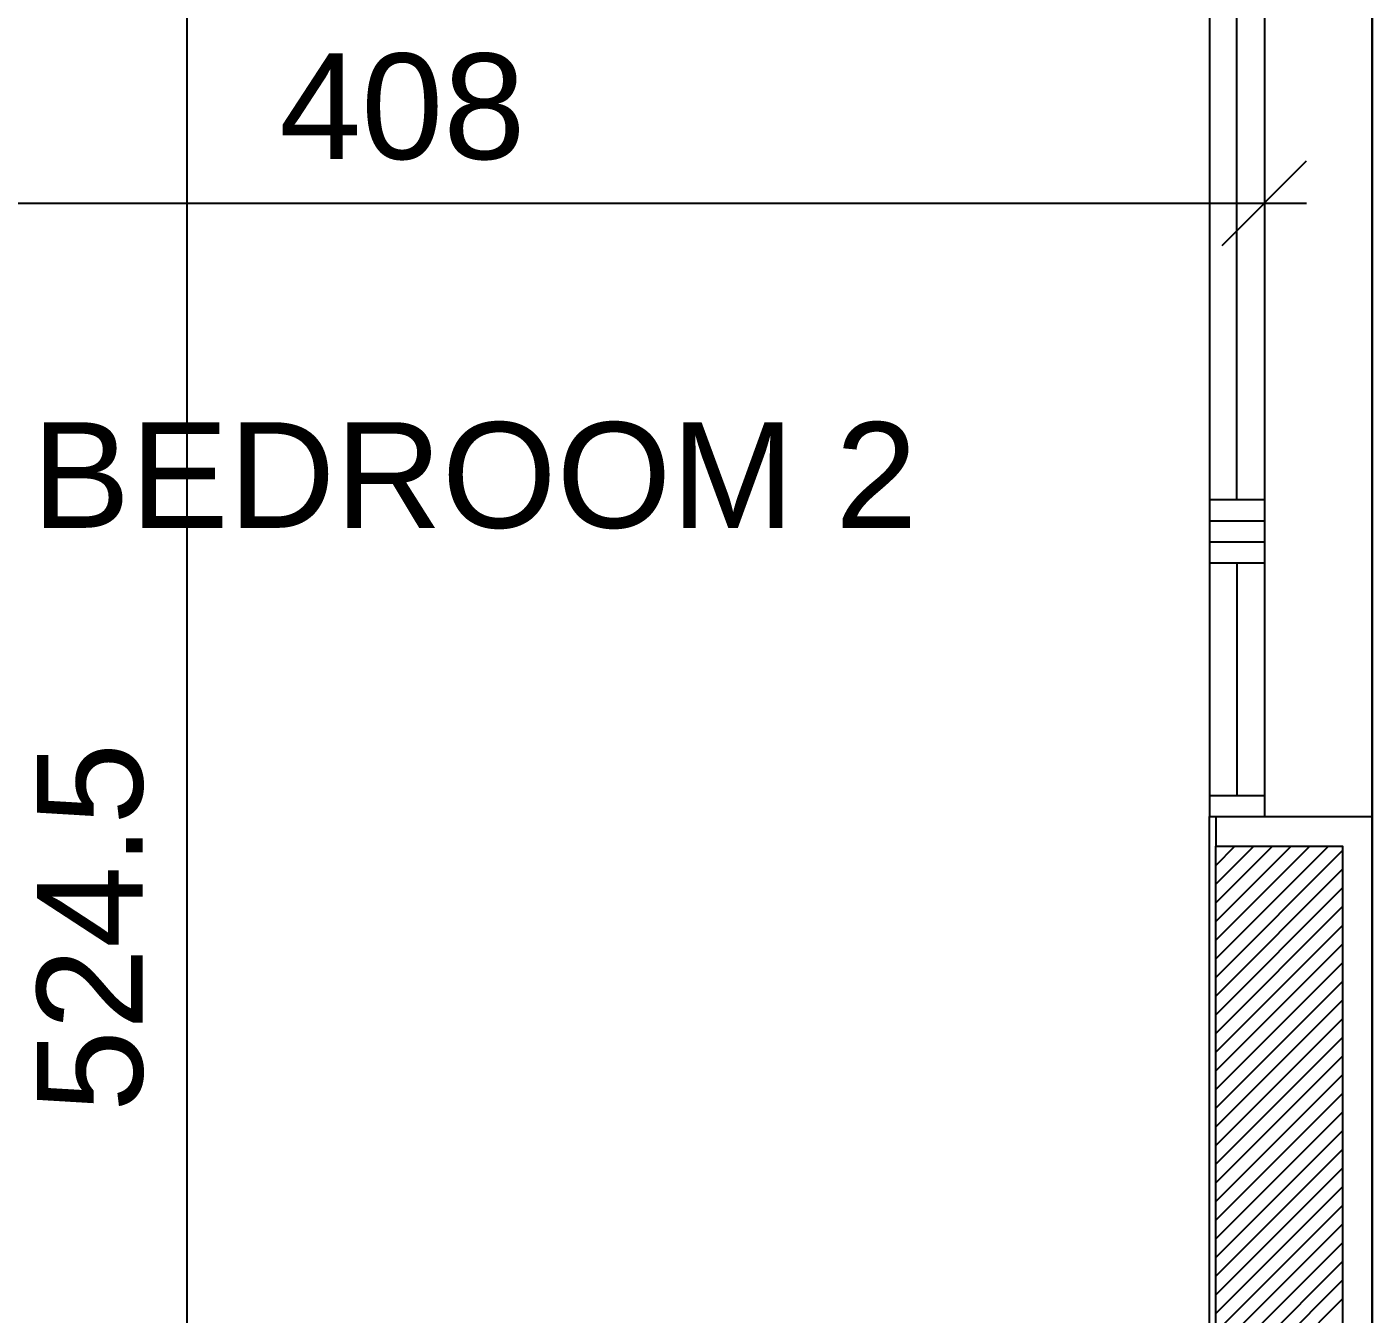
# Model space of a CAD drawing. Extents: x -1.8 to 45.6, y -22.6 to 61.5.
# Drawn here: x 38.725 to 41.908, y 12.723 to 15.769 of the extents above; entities that cross this region are included whole.
import ezdxf
from ezdxf.enums import TextEntityAlignment as Align

# ---------------------------------------------------------------- set-up
doc = ezdxf.new("R2010")
doc.units = 0
doc.header["$MEASUREMENT"] = 0
doc.layers.get('0').update_dxf_attribs({"linetype": 'CONTINUOUS'})
for name, color, linetype in [('A-ALU', 9, 'CONTINUOUS'), ('A-AREAS', 6, 'CONTINUOUS'), ('a-dim', 3, 'CONTINUOUS'), ('A-HATCH-CONC', 8, 'CONTINUOUS'), ('A-NOMENCLATURE', 3, 'CONTINUOUS'), ('A-PLASTER', 8, 'CONTINUOUS'), ('A-PROJECTION', 9, 'CONTINUOUS'), ('a-revetement', 1, 'CONTINUOUS'), ('S-2ND-3RD-4-5-6TH$0$A-STR 2-3-4-5-6', 2, 'CONTINUOUS'), ('S-2ND-3RD-4-5-6TH$0$N-PLOT', 5, 'CONTINUOUS')]:
    doc.layers.add(name, color=color, linetype=linetype)
doc.styles.add('A100-STEXT', font='arial.ttf', dxfattribs={"height": 0.25})

# ---------------------------------------------------------------- blocks, each defined once
blk = doc.blocks.new('_OBLIQUE')
at = {"color": 0, "linetype": 'ByBlock'}
blk.add_line((-0.5, -0.5), (0.5, 0.5), dxfattribs=at)

msp = doc.modelspace()

# ---------------------------------------------------------------- linework, layer by layer
at = {"layer": 'A-ALU'}
for p, q in [((41.52337, 17), (41.52337, 13.9)), ((41.52337, 17), (41.52337, 13.9)), ((41.65337, 17), (41.65337, 13.9)), ((41.65337, 17), (41.65337, 13.9)), ((41.58837, 14.65), (41.58837, 16.25)), ((41.58837, 14.65), (41.58837, 16.25)), ((41.52337, 14.65), (41.65337, 14.65)), ((41.52337, 14.65), (41.65337, 14.65)), ((41.52337, 14.6), (41.65337, 14.6)), ((41.52337, 14.6), (41.65337, 14.6)), ((41.52337, 14.55), (41.65337, 14.55)), ((41.52337, 14.55), (41.65337, 14.55)), ((41.52337, 14.5), (41.65337, 14.5)), ((41.52337, 14.5), (41.65337, 14.5)), ((41.58837, 14.5), (41.58837, 13.94999)), ((41.58837, 14.5), (41.58837, 13.94999)), ((41.52337, 13.95), (41.65337, 13.95)), ((41.52337, 13.95), (41.65337, 13.95)), ((41.52337, 13.9), (41.65337, 13.9)), ((41.52337, 13.9), (41.65337, 13.9))]:
    msp.add_line(p, q, dxfattribs=at)
at = {"layer": 'A-AREAS'}
msp.add_line((41.90837, 18.67), (41.90837, 10.8), dxfattribs=at)
at = {"layer": 'a-dim', "color": 15}
for p, q in [((39.10325, 16.36), (39.10325, 10.915)), ((37.47337, 15.35134), (41.75337, 15.35134)), ((41.65337, 15.31038), (41.65337, 15.25134))]:
    msp.add_line(p, q, dxfattribs=at)
at = {"layer": 'A-HATCH-CONC'}
for p, q in [((41.53837, 13.82862), (41.53975, 13.83)), ((41.53837, 13.78443), (41.58394, 13.83)), ((41.53837, 13.74023), (41.62814, 13.83)), ((41.53837, 13.69604), (41.67233, 13.83)), ((41.53837, 13.65184), (41.71652, 13.83)), ((41.53837, 13.60765), (41.76072, 13.83)), ((41.53837, 13.56346), (41.80491, 13.83)), ((41.53837, 13.82862), (41.53975, 13.83)), ((41.53837, 13.78443), (41.58394, 13.83)), ((41.53837, 13.74023), (41.62814, 13.83)), ((41.53837, 13.69604), (41.67233, 13.83)), ((41.53837, 13.65184), (41.71652, 13.83)), ((41.53837, 13.60765), (41.76072, 13.83)), ((41.53837, 13.56346), (41.80491, 13.83)), ((41.53837, 13.51926), (41.83837, 13.81926)), ((41.53837, 13.51926), (41.83837, 13.81926)), ((41.53837, 13.47507), (41.83837, 13.77507)), ((41.53837, 13.47507), (41.83837, 13.77507)), ((41.53837, 13.43087), (41.83837, 13.73087)), ((41.53837, 13.43087), (41.83837, 13.73087)), ((41.53837, 13.38668), (41.83837, 13.68668)), ((41.53837, 13.38668), (41.83837, 13.68668)), ((41.53837, 13.34249), (41.83837, 13.64249)), ((41.53837, 13.34249), (41.83837, 13.64249)), ((41.53837, 13.29829), (41.83837, 13.59829)), ((41.53837, 13.29829), (41.83837, 13.59829)), ((41.53837, 13.2541), (41.83837, 13.5541)), ((41.53837, 13.2541), (41.83837, 13.5541)), ((41.53837, 13.2099), (41.83837, 13.5099)), ((41.53837, 13.2099), (41.83837, 13.5099)), ((41.53837, 13.16571), (41.83837, 13.46571)), ((41.53837, 13.16571), (41.83837, 13.46571)), ((41.53837, 13.12151), (41.83837, 13.42151)), ((41.53837, 13.12151), (41.83837, 13.42151)), ((41.53837, 13.07732), (41.83837, 13.37732)), ((41.53837, 13.07732), (41.83837, 13.37732)), ((41.53837, 13.03313), (41.83837, 13.33313)), ((41.53837, 13.03313), (41.83837, 13.33313)), ((41.53837, 12.98893), (41.83837, 13.28893)), ((41.53837, 12.98893), (41.83837, 13.28893)), ((41.53837, 12.94474), (41.83837, 13.24474)), ((41.53837, 12.94474), (41.83837, 13.24474)), ((41.53837, 12.90054), (41.83837, 13.20054)), ((41.53837, 12.90054), (41.83837, 13.20054)), ((41.53837, 12.85635), (41.83837, 13.15635)), ((41.53837, 12.85635), (41.83837, 13.15635)), ((41.53837, 12.81216), (41.83837, 13.11216)), ((41.53837, 12.81216), (41.83837, 13.11216)), ((41.53837, 12.76796), (41.83837, 13.06796)), ((41.53837, 12.76796), (41.83837, 13.06796)), ((41.53837, 12.72377), (41.83837, 13.02377)), ((41.53837, 12.72377), (41.83837, 13.02377)), ((41.53837, 12.67957), (41.83837, 12.97957)), ((41.53837, 12.67957), (41.83837, 12.97957)), ((41.53837, 12.63538), (41.83837, 12.93538)), ((41.53837, 12.63538), (41.83837, 12.93538)), ((41.53837, 12.59118), (41.83837, 12.89118)), ((41.53837, 12.59118), (41.83837, 12.89118)), ((41.53837, 12.54699), (41.83837, 12.84699)), ((41.53837, 12.54699), (41.83837, 12.84699)), ((41.53837, 12.5028), (41.83837, 12.8028)), ((41.53837, 12.5028), (41.83837, 12.8028)), ((41.53837, 12.4586), (41.83837, 12.7586)), ((41.53837, 12.4586), (41.83837, 12.7586))]:
    msp.add_line(p, q, dxfattribs=at)
at = {"layer": 'A-PLASTER'}
msp.add_line((41.52337, 11.015), (41.52337, 13.9), dxfattribs=at)
msp.add_line((41.52337, 11.015), (41.52337, 13.9), dxfattribs=at)
at = {"layer": 'A-PROJECTION'}
msp.add_line((41.90837, 17), (41.90837, 13.9), dxfattribs=at)
msp.add_line((41.90837, 17), (41.90837, 13.9), dxfattribs=at)
at = {"layer": 'a-revetement'}
for p, q in [((41.53837, 13.9), (41.90837, 13.9)), ((41.53837, 13.9), (41.53837, 13.83)), ((41.53837, 13.9), (41.90837, 13.9)), ((41.53837, 13.9), (41.53837, 13.83)), ((41.90837, 10.8), (41.90837, 13.9)), ((41.90837, 10.8), (41.90837, 13.9))]:
    msp.add_line(p, q, dxfattribs=at)
at = {"layer": 'S-2ND-3RD-4-5-6TH$0$A-STR 2-3-4-5-6'}
msp.add_lwpolyline([(41.53837, 13.83), (41.83837, 13.83), (41.83837, 10.87), (41.53837, 10.87)], close=True, dxfattribs=at)
at = {"layer": 'S-2ND-3RD-4-5-6TH$0$N-PLOT'}
msp.add_lwpolyline([(0, 0), (38.90837, 0, 0.4142136), (41.90837, 3), (41.90837, 55.45463, 0.4229554), (38.81912, 58.4533), (0, 57.29794)], format="xyb", close=True, dxfattribs=at)

# ---------------------------------------------------------------- block references
at = {"layer": 'a-dim', "color": 15, "xscale": 0.2, "yscale": 0.2, "zscale": 0.2}
msp.add_blockref('_OBLIQUE', (41.65337, 15.35134), dxfattribs=at)

# ---------------------------------------------------------------- texts
at = {"layer": 'a-dim', "insert": (39.61337, 15.57898), "char_height": 0.25, "attachment_point": 5, "style": 'A100-STEXT'}
msp.add_mtext('\\A1;408', dxfattribs=at)
at = {"layer": 'a-dim', "insert": (38.87561, 13.6375), "char_height": 0.25, "attachment_point": 5, "rotation": 90, "style": 'A100-STEXT'}
msp.add_mtext('\\A1;524.5', dxfattribs=at)
at = {"layer": 'A-NOMENCLATURE', "style": 'A100-STEXT'}
msp.add_text('BEDROOM 2', height=0.25, dxfattribs=at).set_placement((39.78455, 14.70821), align=Align.MIDDLE)

doc.saveas('drawing.dxf')
